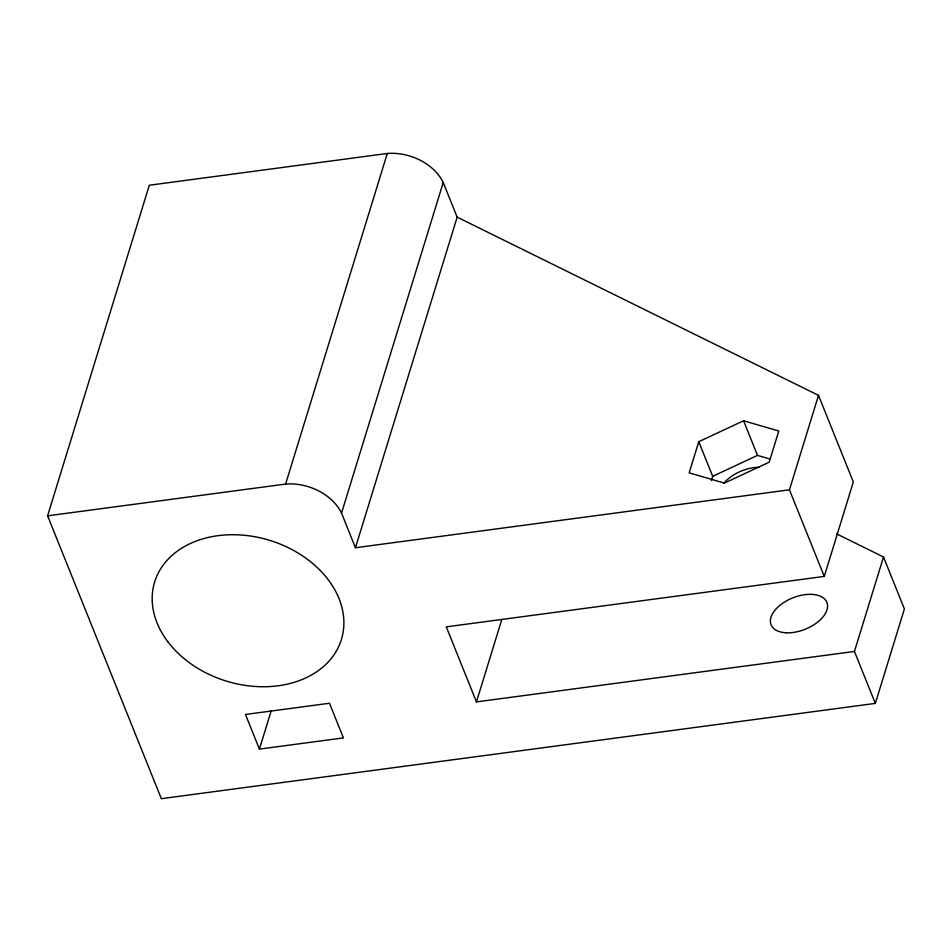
<?xml version="1.0" encoding="UTF-8"?>
<svg xmlns="http://www.w3.org/2000/svg" width="952" height="952" viewBox="0 0 952 952"><rect width="100%" height="100%" fill="white"/><g stroke="black" fill="none" stroke-linecap="round" stroke-linejoin="round"><path stroke-width="1.43" d="M836.832 533.977L883.504 556.991L904.4 608.947L875.34 703.397L161.352 798.68L47.6 515.829L149.309 185.235L387.297 153.474A48.29 36.39 17.1 0 1 443.227 182.51L457.162 217.139L355.453 547.733L789.446 489.816L818.506 395.366L457.162 217.139M47.6 515.829L285.6 484.068L387.297 153.474M259.42 749.105L245.497 714.464L329.487 703.254L343.422 737.895L259.42 749.105L271.225 710.751M355.453 547.733L341.53 513.104L443.227 182.51M883.504 556.991L854.444 651.454L476.452 701.898L501.716 619.788M698.756 441.692L689.177 472.858L724.389 483.104L769.192 462.184L778.784 431.006L743.572 420.76L698.756 441.692L712.691 476.321L711.382 480.57M476.452 701.898L446.274 626.856L824.265 576.412L853.325 481.95L818.506 395.366M712.691 476.321L757.494 455.401L770.168 459.09M789.446 489.816L824.265 576.412M854.444 651.454L875.34 703.397M743.572 420.76L757.494 455.401M285.6 484.068A48.29 36.39 17.1 0 1 341.53 513.104M723.841 483.295A30.071 16.874 -21.9 0 1 759.422 467.313M167.945 641.886A97.711 73.637 17.1 0 0 333.712 655.202A97.711 73.637 17.1 0 0 242.427 535.107A97.711 73.637 17.1 0 0 167.945 641.886M786.114 632.783A30.071 16.874 -21.9 0 0 827.526 605.067A30.071 16.874 -21.9 0 0 783.294 602.842A30.071 16.874 -21.9 0 0 786.114 632.783"/></g></svg>
